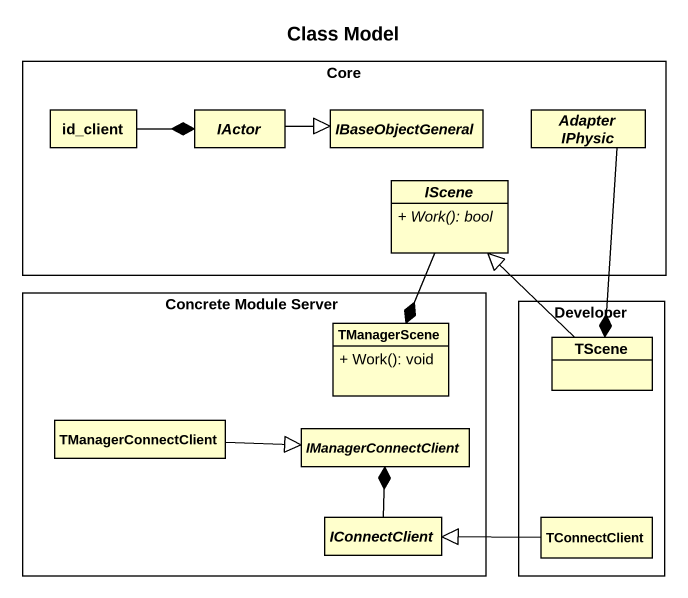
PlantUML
@startuml
title Class Model
hide circle
hide empty members
skinparam classAttributeIconSize 0
rectangle Core {
  class id_client
  abstract class IActor
  abstract class IBaseObjectGeneral
  abstract class "Adapter IPhysic" as Adapter_IPhysic
  abstract class IScene {
    {abstract} + Work(): bool
  }
}
rectangle "Concrete Module Server" as Concrete_Module_Server {
  class TManagerScene {
    + Work(): void
  }
  class TManagerConnectClient
  abstract class IManagerConnectClient
  abstract class IConnectClient
}
rectangle Developer {
  class TScene
  class TConnectClient
}
id_client -right-* IActor
IActor -right-|> IBaseObjectGeneral
Adapter_IPhysic --* TScene
IScene --* TManagerScene
TScene -up-|> IScene
TManagerConnectClient -right-|> IManagerConnectClient
IConnectClient -up-* IManagerConnectClient
TConnectClient -left-|> IConnectClient
@enduml
